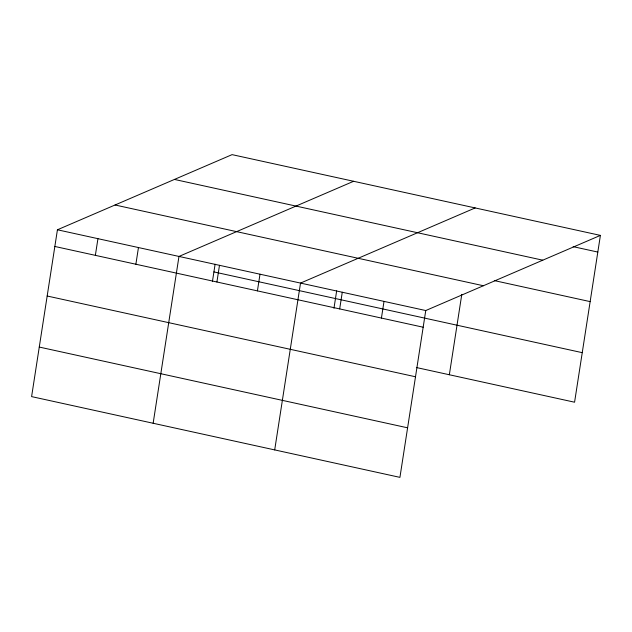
<?xml version="1.0" encoding="UTF-8"?>
<svg xmlns="http://www.w3.org/2000/svg" width="632" height="632" viewBox="0 0 632 632"><rect width="100%" height="100%" fill="white"/><g stroke="black" fill="none" stroke-linecap="round" stroke-linejoin="round"><path stroke-width="0.95" d="M600.4 235.388L232.07 154.635L57.425 229.787L31.6 396.612L399.93 477.365L425.755 310.541L600.4 235.388L574.575 402.213L416.362 367.524M95.361 255.344L97.944 238.675M135.88 264.231L138.455 247.554M153.149 423.258L178.975 256.434L353.62 181.281M212.415 281.627L215.109 264.2M216.91 281.998L219.486 265.322M257.422 290.878L260.005 274.201M274.699 449.913L300.524 283.089L475.169 207.936M333.965 308.274L336.659 290.854M339.684 308.914L342.268 292.237M381.428 318.062L384.011 301.393M449.344 374.752L461.787 294.386M573.153 246.654L597.817 252.065M174.44 179.433L542.769 260.187M494.327 280.6L590.146 301.614M115.056 204.989L483.385 285.743M57.425 229.787L425.755 310.541M213.916 271.91L582.246 352.664M54.842 246.464L423.171 327.218M47.171 296.013L415.501 376.767M39.271 347.063L407.601 427.817"/></g></svg>
